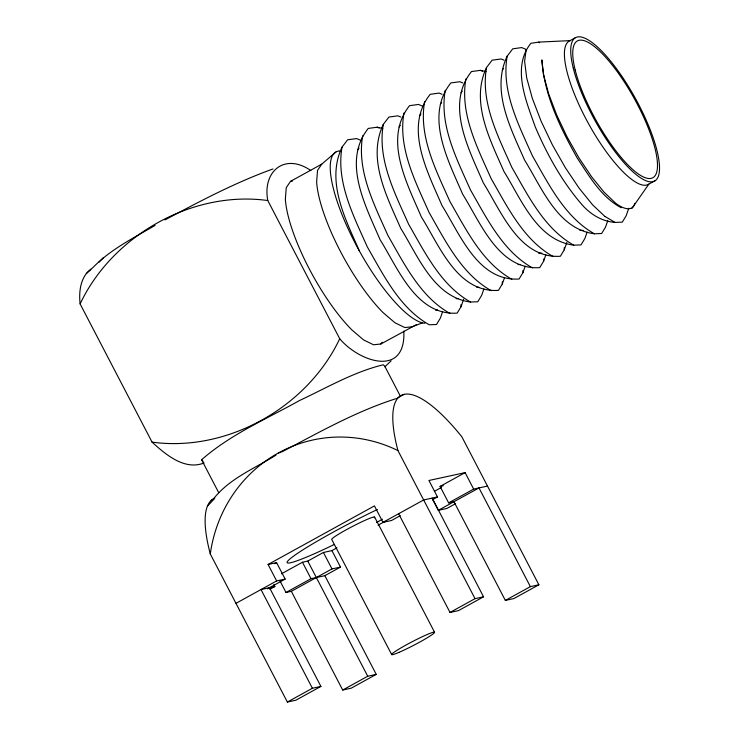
<?xml version="1.0" encoding="UTF-8"?>
<svg xmlns="http://www.w3.org/2000/svg" width="739" height="739" viewBox="0 0 739 739"><rect width="100%" height="100%" fill="white"/><g stroke="black" fill="none" stroke-linecap="round" stroke-linejoin="round"><path stroke-width="1.11" d="M382.784 128.484L377.213 127.2L368.253 128.429C341.704 161.786 365.851 206.43 380.077 239.704C398.09 268.34 416.122 315.765 457.155 313.124L461.016 306.74L461.044 304.56M422.431 106.093L418.505 104.448L409.535 105.677C382.996 139.043 407.134 183.678 421.369 216.952C439.372 245.588 457.404 293.023 498.437 290.381L502.298 283.998L502.326 281.808M442.098 94.306L439.142 93.077L430.181 94.306C403.633 127.671 427.779 172.307 442.005 205.581C460.018 234.217 478.05 281.651 519.083 279.009L522.944 272.626L522.972 270.437M462.734 82.934L459.787 81.706L450.827 82.934C424.278 116.3 448.425 160.936 462.651 194.209C480.664 222.845 498.696 270.28 539.719 267.638L543.59 261.255L543.618 259.066M485.994 71.618L480.433 70.334L471.464 71.563C444.924 104.929 469.062 149.564 483.297 182.838C501.301 211.474 519.332 258.899 560.365 256.257L564.226 249.874L564.254 247.694M628.787 208.25L626.155 215.76L622.293 222.143L615.051 222.421L605.084 216.499M360.503 140.207L356.577 138.572L347.607 139.8L342.028 147.135C335.912 182.062 353.51 215.825 367.283 246.854C383.689 275.333 399.587 308.024 429.267 324.781L436.509 324.495L440.37 318.112L442.624 311.673M362.673 135.754C356.558 170.691 374.146 204.454 387.92 235.482C404.335 263.962 420.232 296.653 449.903 313.41M400.806 117.058L397.859 115.82L388.899 117.058L383.31 124.383C377.204 159.31 394.792 193.082 408.565 224.111C424.971 252.59 440.878 285.282 470.549 302.039L477.791 301.752L481.652 295.369L483.916 288.931M403.956 113.012C397.841 147.939 415.438 181.702 429.211 212.74C445.617 241.219 461.515 273.91 491.195 290.658M424.602 101.64C418.486 136.567 436.084 170.33 449.848 201.368C466.263 229.847 482.161 262.53 511.841 279.287M445.238 90.269C439.132 125.196 456.72 158.959 470.494 189.988C486.899 218.467 502.806 251.158 532.477 267.915M465.884 78.888C459.769 113.824 477.366 147.588 491.139 178.616C507.545 207.096 523.443 239.787 553.123 256.544M504.026 60.192L501.079 58.963L492.109 60.192L486.53 67.517C480.415 102.444 498.012 136.216 511.785 167.245C528.191 195.724 544.089 228.416 573.769 245.172L581.011 244.886L584.872 238.503L587.126 232.064M525.651 49.227L521.716 47.582L512.755 48.82L507.166 56.146C501.06 91.073 518.649 124.845 532.422 155.874C548.828 184.353 564.735 217.044 594.405 233.801L601.648 233.515L605.518 227.132L607.772 220.693M507.166 56.146C490.844 90.731 510.695 128.29 524.579 160.086C541.826 187.706 557.612 229.044 594.405 233.801M342.028 147.135C325.696 181.711 345.547 219.28 359.44 251.075M383.31 124.383C366.987 158.968 386.839 196.528 400.723 228.323C417.969 255.943 433.756 297.281 470.549 302.039M486.53 67.517C470.198 102.102 490.049 139.662 503.933 171.457C521.189 199.077 536.967 240.415 573.769 245.172M570.508 40.608L538.786 42.105L530.87 43.296C511.462 67.572 526.325 101.4 535.285 126.942C546.971 154.22 561.446 180.547 580.743 203.225C589.482 213.737 601.176 221.321 615.051 222.421M461.016 306.74L463.649 299.23M502.298 283.998L504.552 277.559M522.944 272.626L525.198 266.188M543.59 261.255L545.844 254.816M564.226 249.874L566.859 242.364M204.13 462.947C184.63 470.752 165.573 454.476 152.058 442.116L80.117 303.923C112.337 235.519 192.482 190.145 267.777 200.537L339.718 338.73C359.172 361.934 405.97 377.915 403.836 331.164M339.718 338.73C307.498 407.124 227.353 452.508 152.058 442.116M634.921 203.345C632.335 213.377 620.483 207.234 615.495 203.059L604.105 192.223L591.616 176.806L578.933 157.869L566.989 136.743L556.643 114.868L548.634 93.751L543.534 74.815L541.872 59.905C544.237 95.192 560.264 127.847 577.325 158.211C589.491 176.427 601.195 197.147 621.222 207.714M155.088 225.377C133.399 238.143 110.166 249.523 92.569 267.943C80.597 275.592 78.648 290.944 80.117 303.923M335.848 152.068L321.761 164.141L290.492 181.378L286.242 187.688L285.365 199.114A93.031 26.179 61.1 0 0 351.829 329.871L363.634 339.958L373.537 344.78L380.862 344.004L416.223 324.744M321.761 164.141L317.521 170.46L316.643 181.886A93.031 26.179 61.1 0 0 383.107 312.643L394.912 322.731L404.815 327.553L412.14 326.777L422.403 322.851M380.862 344.004L382.072 342.203M631.984 208.269L648.879 184.094L655.133 180.649M357.778 149.712L359.062 148.049M399.069 126.96L400.344 125.297M419.715 115.589L420.99 113.926M440.352 104.217L441.636 102.555M460.997 92.846L462.272 91.183M502.28 70.094L503.564 68.441M213.072 499.435C228.951 478.669 254.401 468.655 275.989 455.141M207.428 506.178L214.181 499.01M98.814 262.363L103.562 257.523M218.716 492.682L201.59 459.778C230.254 434.486 266.326 419.068 299.48 400.547C326.934 387.716 353.713 371.911 383.365 364.761L384.871 366.415L400.446 396.326M384.843 366.793L391.125 360.835M86.315 273.522L90.943 269.596M211.151 500.497L214.772 498.04M165.009 219.917C200.084 201.165 235.445 182.441 272.95 168.972M574.997 37.929L568.744 41.375A81.872 23.038 61.1 0 0 589.768 125.898A81.872 23.038 61.1 0 0 648.879 184.094M281.993 451.843C319.22 432.278 356.355 411.207 396.575 398.497M397.527 397.979L404.187 394.303M268.081 564.485L276.589 562.638L285.162 579.09L276.645 580.937L268.081 564.485L374.424 505.901L382.987 522.353L391.504 520.505L400.298 515.656M274.64 563.718L276.589 562.638M281.439 573.815L302.454 562.24L307.775 561.086L323.414 552.467L331.931 550.62L336.947 547.848M269.523 587.708L320.902 686.411L295.886 700.202L287.369 702.05L210.292 553.982A139.551 133.445 77.7 0 1 397.952 450.596A139.551 39.278 61.1 0 1 461.81 436.721L538.879 584.789L513.864 598.572L505.347 600.419L453.958 501.716L448.638 502.871L440.074 486.419L465.099 472.627L473.662 489.079L487.5 486.077M434.643 491.186L441.488 487.417M235.981 603.338L276.645 580.937M382.987 522.353L423.65 499.952L437.479 496.941L428.916 480.489L465.099 472.627M378.082 525.189L385.102 521.318M267.518 588.807L285.162 579.09M269.837 589.306L274.843 586.554L273.836 584.614M432.481 499.703L437.479 496.941M279.952 580.863L286.002 592.475L311.027 578.692L324.855 575.681L340.494 567.072L331.931 550.62M448.638 502.871L473.662 489.079M286.002 592.475L291.323 591.32L331.987 568.919L340.494 567.072M432.786 499.684L438.329 510.326L478.983 487.925L530.371 586.637L538.879 584.789M455.63 503.629L446.836 508.478L438.329 510.326M287.369 702.05L312.394 688.268L320.902 686.411M398.626 513.734L450.014 612.446L475.029 598.655L483.546 596.807L432.158 498.104M483.546 596.807L458.522 610.599L450.014 612.446M291.323 591.32L342.702 690.032L367.726 676.24L376.243 674.393L324.855 575.681M505.347 600.419L530.371 586.637M376.243 674.393L351.219 688.175L342.702 690.032M278.427 452.933L281.023 452.37M440.074 486.419L443.271 485.726M274.843 586.554L261.006 589.556L312.394 688.268M290.492 181.378L292.293 181.184M579.939 230.457L583.154 230.356M538.648 253.2L541.863 253.098M518.011 264.58L520.154 264.507M476.72 287.323L478.863 287.249M456.074 298.695L458.226 298.63M435.437 310.066L437.58 310.001M480.433 70.334L482.401 71.147M377.213 127.2L379.181 128.013M605.075 216.61L592.65 204.879L579.145 188.223L565.381 167.744L552.384 144.862L541.096 121.187L532.329 98.352L526.704 77.918L524.607 61.245L526.186 49.421M310.842 170.552C284.884 152.548 262.271 171.088 267.777 200.537M538.786 42.105L539.609 42.788M201.59 459.778L203.086 461.441M397.952 450.596L475.029 598.655M374.608 517.051L434.55 632.214M391.698 654.625L331.746 539.47A24.193 1.94 -27.5 0 1 354.563 525.364A24.193 1.94 -27.5 0 1 374.239 517.808M323.414 552.467L331.987 568.919M307.775 561.086L367.726 676.24M302.454 562.24L311.027 578.692M210.292 553.982A139.551 39.278 61.1 0 1 212.758 499.241M424.897 323.248A97.225 27.361 61.1 0 1 351.071 235.002A97.225 27.361 61.1 0 1 341.058 150.959M382.442 519.175A74.427 5.967 -27.5 0 1 376.484 522.519M334.056 544.569A74.427 5.967 -27.5 0 1 290.769 558.268A74.427 5.967 -27.5 0 1 377.435 509.476M575.182 70.02A78.122 21.985 61.1 0 0 647.29 178.302A78.122 21.985 61.1 0 0 622.728 79.535A78.122 21.985 61.1 0 0 575.182 70.02M573.27 68.136A81.872 23.038 61.1 0 0 648.842 181.618A81.872 23.038 61.1 0 0 623.088 78.103A81.872 23.038 61.1 0 0 573.27 68.136M398.977 652.371A24.193 1.94 -27.5 0 0 434.19 632.963A24.193 1.94 -27.5 0 0 406.21 644.925A24.193 1.94 -27.5 0 0 398.977 652.371"/></g></svg>
